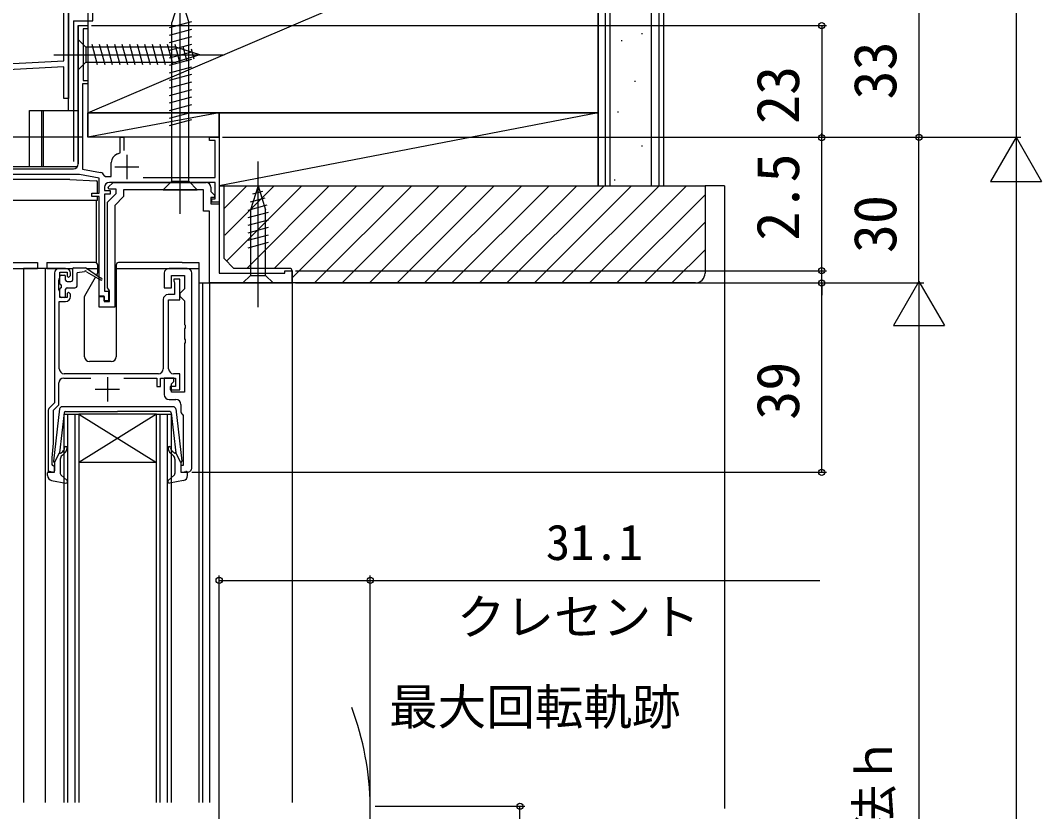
# Model space of a CAD drawing. Units: millimetres, scale not verified. Extents: x -525 to 525, y -783 to 778.
# Drawn here: x -165.2 to 45, y 118.4 to 281.4 of the extents above; entities that cross this region are included whole.
import ezdxf
from ezdxf.enums import TextEntityAlignment as Align

# ---------------------------------------------------------------- set-up
doc = ezdxf.new("R2010")
doc.units = ezdxf.units.MM
doc.header["$LTSCALE"] = 4
for name, color, linetype in [('0-2_YKK_11', 7, 'Continuous'), ('0-4_YKK_12', 2, 'Continuous'), ('0-5_YKK_13', 4, 'Continuous'), ('0-7_YKK_D', 6, 'Continuous'), ('0-9_YSS_K', 3, 'Continuous'), ('0-A_YSS_KE', 3, 'Continuous')]:
    doc.layers.add(name, color=color, linetype=linetype)
doc.styles.add('ＭＳ ゴシック', font='')
doc.styles.get('ＭＳ ゴシック').set_extended_font_data('MS Gothic')

msp = doc.modelspace()

# ---------------------------------------------------------------- linework, layer by layer
at = {"layer": '0-2_YKK_11'}
for p, q in [((-143.299, 253.698), (-143.299, 248.698)), ((-145.799, 251.198), (-140.799, 251.198)), ((-155.899, 230.298), (-157.199, 230.298)), ((-130.899, 230.298), (-134.599, 230.298)), ((-129.899, 189.298), (-129.899, 229.298)), ((-135.799, 223.898), (-135.799, 209.598)), ((-136.799, 208.598), (-156.199, 208.598)), ((-156.299, 207.698), (-150.697, 207.698)), ((-147.299, 207.898), (-147.299, 202.898)), ((-149.799, 205.398), (-144.799, 205.398)), ((-134.599, 203.298), (-133.199, 203.298)), ((-132.199, 202.298), (-132.199, 200.998))]:
    msp.add_line(p, q, dxfattribs=at)
for points in [[(-225.656, 269.363), (-156.299, 272.998), (-156.299, 293.298)], [(-155.299, 292.198), (-155.299, 265.298), (-156.299, 265.298), (-156.299, 271.796), (-178.018, 270.658)], [(-153.299, 251.798), (-153.299, 280.298), (-151.299, 280.298), (-151.299, 279.598), (-152.299, 279.598), (-152.299, 268.998), (-151.299, 268.998), (-151.299, 268.298), (-152.399, 268.298), (-152.399, 250.698), (-148.725, 250.05)], [(-139.962, 248.998), (-125.099, 248.998), (-125.099, 256.598), (-126.299, 256.598), (-126.299, 257.298), (-124.299, 257.298), (-124.299, 243.898), (-125.799, 243.898), (-125.799, 244.598), (-125.099, 244.598), (-125.099, 247.998), (-146.899, 247.998)], [(-145.248, 253.853), (-144.699, 254.053), (-144.699, 257.298), (-143.899, 257.298), (-143.899, 254.584)], [(-210.299, 226.998), (-210.299, 249.298), (-193.199, 250.194), (-192.913, 249.908), (-189.816, 250.071), (-189.499, 250.388), (-181.677, 250.798), (-154.299, 250.798)], [(-147.956, 249.398), (-147.673, 249.198), (-146.499, 249.198), (-146.499, 252.067)], [(-147.899, 246.998), (-147.899, 246.298), (-146.699, 246.298), (-146.699, 245.598), (-147.899, 245.598), (-147.899, 225.598), (-147.099, 225.598), (-147.099, 223.598), (-147.999, 223.598), (-147.999, 224.598), (-148.999, 224.598), (-148.999, 245.098), (-150.499, 245.098), (-150.499, 245.798), (-148.999, 245.798), (-148.999, 248.88), (-153.071, 249.598), (-181.645, 249.598)], [(-145.799, 243.276), (-145.799, 222.298), (-148.999, 222.298), (-148.999, 224.498), (-147.999, 224.498), (-147.999, 223.498), (-146.899, 223.498), (-146.899, 225.698), (-147.099, 225.98), (-147.299, 226.263), (-147.299, 243.898), (-145.499, 245.698), (-145.499, 246.598), (-146.974, 246.598), (-147.135, 246.985), (-146.123, 247.998), (-126.999, 247.998)], [(-125.999, 246.998), (-125.999, 246.122), (-125.162, 245.285), (-125.323, 244.898), (-125.999, 244.898), (-125.999, 243.598), (-124.299, 243.598), (-124.299, 229.298), (-110.799, 229.298), (-110.799, 229.798), (-109.299, 229.798), (-109.299, 227.298), (-126.299, 227.298), (-126.299, 242.098), (-127.499, 242.098), (-127.499, 246.498), (-143.999, 246.498), (-143.999, 245.076), (-145.799, 243.276)], [(-158.199, 229.298), (-158.199, 202.598), (-159.206, 201.591)], [(-154.899, 224.498), (-154.899, 224.998), (-155.299, 225.398), (-155.599, 225.098), (-155.599, 224.298), (-157.099, 224.298), (-157.099, 225.498), (-157.199, 225.721), (-157.299, 225.945), (-157.299, 227.85), (-157.199, 228.074), (-157.099, 228.298), (-157.099, 229.498), (-155.599, 229.498), (-155.599, 228.698), (-155.299, 228.398), (-154.899, 228.798), (-154.899, 229.298)], [(-135.599, 229.298), (-135.599, 226.298), (-134.099, 226.298), (-134.099, 228.798), (-131.399, 228.798), (-131.399, 226.098), (-131.899, 225.598), (-132.399, 225.098), (-132.399, 224.598), (-131.899, 224.098), (-131.399, 223.598), (-131.399, 218.756), (-131.279, 218.573), (-131.279, 218.023), (-131.399, 217.839), (-131.399, 215.756), (-131.279, 215.573), (-131.279, 215.023), (-131.399, 214.839), (-131.399, 204.798), (-134.099, 204.798), (-134.099, 206.498), (-133.599, 206.998), (-133.599, 207.698), (-135.599, 207.698), (-135.599, 204.298)], [(-134.699, 209.598), (-134.699, 223.798), (-132.399, 223.798), (-132.399, 228.098), (-133.599, 228.098), (-133.599, 227.698), (-133.549, 227.532), (-133.499, 227.366), (-133.499, 224.898), (-134.799, 224.898)], [(-157.199, 209.598), (-157.199, 223.498), (-155.899, 223.498)], [(-143.9, 207.698), (-137.099, 207.698), (-137.099, 205.998), (-136.399, 205.998), (-136.399, 207.698), (-133.299, 207.698), (-133.299, 205.998), (-134.399, 205.998), (-134.399, 205.298), (-132.399, 205.298), (-132.399, 208.598), (-133.699, 208.598)], [(-159.499, 200.883), (-159.499, 188.298), (-158.199, 188.298), (-158.199, 189.398), (-158.499, 189.698), (-158.699, 189.898), (-158.699, 191.298), (-158.399, 194.298), (-158.399, 201.125), (-157.299, 202.225), (-157.299, 206.698)], [(-131.814, 200.209), (-131.699, 199.973), (-131.699, 189.698), (-132.199, 189.698), (-132.199, 188.298), (-130.899, 188.298)]]:
    msp.add_lwpolyline(points, dxfattribs=at)
for centre, radius, start, end in [((-144.599, 252.067), 1.9, 110.00001, 179.99998), ((-154.299, 251.798), 1, 270.00001, 359.99999), ((-148.899, 249.065), 1, 19.43559, 79.99998), ((-146.899, 246.998), 1, 90.00001, 179.99999), ((-126.999, 246.998), 1, 0.00001, 89.99999), ((-157.199, 229.298), 1, 90.00001, 179.99999), ((-155.899, 229.298), 1, 0.00001, 89.99999), ((-134.599, 229.298), 1, 90.00001, 179.99999), ((-130.899, 229.298), 1, 0.00001, 89.99999), ((-134.799, 223.898), 1, 90.00001, 179.99999), ((-155.899, 224.498), 1, 270.00001, 359.99999), ((-156.199, 209.598), 1, 180.00001, 269.99999), ((-136.799, 209.598), 1, 270.00001, 359.99999), ((-133.699, 209.598), 1, 180.00001, 269.99999), ((-156.299, 206.698), 1, 90.00001, 179.99999), ((-134.599, 204.298), 1, 180.00001, 269.99999), ((-133.199, 202.298), 1, 0.00001, 89.99999), ((-158.499, 200.883), 1, 135.00003, 180.00002), ((-131.199, 200.998), 1, 179.99996, 232.02012), ((-130.899, 189.298), 1, 269.99998, 0.00002)]:
    msp.add_arc(centre, radius, start, end, dxfattribs=at)
at = {"layer": '0-4_YKK_12'}
for p, q in [((-155.3, 262.797), (-155.3, 290.298)), ((-153.299, 280.298), (-153.299, 251.798)), ((-163.3, 251.298), (-163.3, 262.797)), ((-163.3, 262.797), (-155.3, 262.797)), ((-160.8, 251.298), (-160.8, 262.797)), ((-124.299, 257.298), (-151.299, 257.298)), ((-124.299, 257.298), (-124.299, 229.598)), ((-181.69, 251.298), (-153.433, 251.298)), ((-164.599, 230.298), (-164.599, 120.3)), ((-155.899, 230.298), (-164.599, 230.298)), ((-160.099, 230.298), (-160.099, 120.3)), ((-128.499, 230.298), (-128.499, 120.3)), ((-128.499, 227.298), (-109.299, 227.298)), ((-127.699, 227.298), (-127.699, 120.3)), ((-126.299, 227.298), (-126.299, 120.3)), ((-109.299, 227.298), (-109.299, 120.3)), ((-155.499, 200.298), (-155.499, 120.3)), ((-153.899, 120.3), (-153.899, 200.298)), ((-153.199, 200.298), (-153.199, 120.3)), ((-137.199, 200.298), (-153.199, 200.298)), ((-137.199, 200.298), (-153.199, 190.298)), ((-153.199, 200.298), (-137.199, 190.298)), ((-136.499, 200.298), (-136.499, 120.3)), ((-134.899, 120.3), (-134.899, 200.298)), ((-134.199, 200.298), (-134.199, 120.3)), ((-137.199, 190.298), (-153.199, 190.298))]:
    msp.add_line(p, q, dxfattribs=at)
for points in [[(-153.299, 280.298), (-151.299, 280.298), (-151.299, 257.298)], [(-156.199, 120.3), (-156.199, 200.298), (-153.199, 200.298)], [(-137.199, 120.3), (-137.199, 200.298), (-134.199, 200.298)]]:
    msp.add_lwpolyline(points, dxfattribs=at)
msp.add_arc((-153.201, 118.8), 60.002, 340.85948, 20.55554, dxfattribs=at)
at = {"layer": '0-5_YKK_13'}
for p, q in [((-132.297, 241.498), (-132.297, 291.498)), ((-132.297, 286.498), (-134.047, 280.947)), ((-132.297, 286.498), (-130.547, 280.947)), ((-130.005, 281.056), (-134.597, 279.825)), ((-129.997, 279.505), (-134.597, 278.272)), ((-134.047, 248.248), (-134.047, 280.947)), ((-130.547, 248.248), (-130.547, 280.947)), ((-153.299, 277.398), (-153.299, 271.198)), ((-153.299, 277.398), (-151.749, 275.848)), ((-153.299, 277.398), (-153.299, 271.198)), ((-153.299, 277.398), (-151.749, 275.848)), ((-129.997, 277.952), (-134.597, 276.719)), ((-133.215, 275.848), (-151.749, 275.848)), ((-151.749, 275.848), (-151.749, 272.748)), ((-133.215, 275.848), (-151.749, 275.848)), ((-151.749, 275.848), (-151.749, 272.748)), ((-149.322, 272.198), (-150.448, 276.398)), ((-149.322, 272.198), (-150.448, 276.398)), ((-147.769, 272.198), (-148.895, 276.398)), ((-147.769, 272.198), (-148.895, 276.398)), ((-146.216, 272.198), (-147.342, 276.398)), ((-146.216, 272.198), (-147.342, 276.398)), ((-144.663, 272.198), (-145.789, 276.398)), ((-144.663, 272.198), (-145.789, 276.398)), ((-143.111, 272.198), (-144.236, 276.398)), ((-143.111, 272.198), (-144.236, 276.398)), ((-141.558, 272.198), (-142.683, 276.398)), ((-141.558, 272.198), (-142.683, 276.398)), ((-140.005, 272.198), (-141.13, 276.398)), ((-140.005, 272.198), (-141.13, 276.398)), ((-138.452, 272.198), (-139.577, 276.398)), ((-138.452, 272.198), (-139.577, 276.398)), ((-136.899, 272.198), (-138.024, 276.398)), ((-136.899, 272.198), (-138.024, 276.398)), ((-135.346, 272.198), (-136.471, 276.398)), ((-135.346, 272.198), (-136.471, 276.398)), ((-133.793, 272.198), (-134.918, 276.398)), ((-133.793, 272.198), (-134.918, 276.398)), ((-129.997, 276.399), (-134.597, 275.166)), ((-132.309, 272.456), (-133.365, 276.398)), ((-132.309, 272.456), (-133.365, 276.398)), ((-128.299, 274.298), (-133.215, 275.848)), ((-128.299, 274.298), (-133.215, 275.848)), ((-130.877, 272.908), (-131.691, 275.944)), ((-130.877, 272.908), (-131.691, 275.944)), ((-129.446, 273.359), (-129.995, 275.409)), ((-129.446, 273.359), (-129.995, 275.409)), ((-158.299, 274.298), (-123.299, 274.298)), ((-158.299, 274.298), (-123.299, 274.298)), ((-129.997, 274.846), (-134.597, 273.613)), ((-129.997, 273.293), (-134.597, 272.06)), ((-128.299, 274.298), (-133.215, 272.748)), ((-128.299, 274.298), (-133.215, 272.748)), ((-153.299, 271.198), (-151.749, 272.748)), ((-153.299, 271.198), (-151.749, 272.748)), ((-151.749, 272.748), (-133.215, 272.748)), ((-151.749, 272.748), (-133.215, 272.748)), ((-129.997, 271.74), (-134.597, 270.507)), ((-129.997, 270.187), (-134.597, 268.955)), ((-129.997, 268.634), (-134.597, 267.402)), ((-129.997, 267.081), (-134.597, 265.849)), ((-129.997, 265.528), (-134.597, 264.296)), ((-160.8, 262.797), (-153.299, 262.797)), ((-160.5, 262.797), (-160.5, 251.297)), ((-129.997, 263.975), (-134.597, 262.743)), ((-129.997, 262.423), (-134.597, 261.19)), ((-129.997, 260.87), (-134.597, 259.637)), ((-116.298, 222.298), (-116.298, 252.298)), ((-155.049, 248.601), (-182.649, 248.601)), ((-155.049, 248.601), (-149.633, 248.316)), ((-149.349, 245.798), (-149.349, 248.017)), ((-135.797, 246.498), (-134.047, 248.248)), ((-134.047, 248.248), (-130.547, 248.248)), ((-128.797, 246.498), (-130.547, 248.248)), ((-135.797, 246.498), (-128.797, 246.498)), ((-116.298, 247.298), (-117.848, 242.382)), ((-115.36, 246.151), (-117.41, 245.601)), ((-116.298, 247.298), (-114.748, 242.382)), ((-149.349, 244.301), (-185.422, 244.301)), ((-149.549, 244.066), (-149.549, 244.301)), ((-149.549, 241.001), (-149.549, 244.066)), ((-149.349, 244.301), (-149.349, 245.098)), ((-114.908, 244.719), (-117.945, 243.905)), ((-114.457, 243.287), (-118.398, 242.231)), ((-114.198, 241.803), (-118.398, 240.678)), ((-117.848, 242.382), (-117.848, 228.848)), ((-114.748, 228.848), (-114.748, 242.382)), ((-149.549, 231.433), (-149.549, 241.001)), ((-114.198, 240.25), (-118.398, 239.125)), ((-114.198, 238.697), (-118.398, 237.572)), ((-114.198, 237.144), (-118.398, 236.019)), ((-114.198, 235.592), (-118.398, 234.466)), ((-172.895, 231.498), (-161.695, 231.498)), ((-161.695, 231.498), (-161.695, 230.298)), ((-159.795, 231.498), (-159.795, 230.298)), ((-159.795, 231.498), (-157.095, 231.498)), ((-157.095, 231.498), (-154.995, 231.498)), ((-149.795, 231.498), (-154.995, 231.498)), ((-131.895, 231.498), (-144.995, 231.498)), ((-131.895, 231.498), (-128.495, 231.498)), ((-128.495, 231.498), (-128.495, 230.298)), ((-186.495, 230.298), (-161.695, 230.298)), ((-159.795, 230.298), (-154.417, 230.298)), ((-154.496, 230.095), (-154.496, 227.898)), ((-154.196, 230.395), (-151.797, 230.395)), ((-151.997, 229.595), (-153.496, 229.395)), ((-153.496, 226.798), (-153.496, 229.395)), ((-148.697, 228.268), (-151.797, 230.395)), ((-151.655, 230.298), (-149.295, 230.298)), ((-151.597, 229.595), (-148.697, 227.922)), ((-149.541, 228.847), (-149.335, 229.205)), ((-149.295, 229.355), (-149.295, 230.998)), ((-145.495, 230.998), (-145.495, 212.098)), ((-145.495, 230.298), (-128.495, 230.298)), ((-157.096, 227.198), (-157.096, 228.598)), ((-156.796, 228.898), (-156.196, 228.898)), ((-155.896, 227.898), (-155.896, 228.598)), ((-155.596, 227.598), (-154.796, 227.598)), ((-151.955, 224.668), (-149.731, 228.518)), ((-119.398, 227.298), (-117.848, 228.848)), ((-119.398, 227.298), (-113.198, 227.298)), ((-117.848, 228.848), (-114.748, 228.848)), ((-113.198, 227.298), (-114.748, 228.848)), ((-157.096, 224.598), (-157.096, 225.998)), ((-156.796, 226.898), (-156.796, 226.298)), ((-155.896, 224.598), (-155.896, 225.998)), ((-155.596, 226.298), (-153.996, 226.298)), ((-156.196, 224.298), (-156.796, 224.298)), ((-151.995, 212.098), (-151.995, 224.518)), ((-146.495, 211.098), (-150.995, 211.098)), ((-133.744, 201.793), (-156.653, 201.793)), ((-157.15, 201.351), (-158.397, 190.61)), ((-156.229, 200.528), (-157.185, 192.293)), ((-155.931, 200.793), (-145.199, 200.793)), ((-134.466, 200.793), (-145.199, 200.793)), ((-134.168, 200.528), (-133.212, 192.293)), ((-133.247, 201.351), (-132.001, 190.61)), ((-158.199, 190.293), (-157.185, 192.293)), ((-156.839, 192.279), (-156.456, 192.601)), ((-156.134, 192.218), (-156.641, 191.793)), ((-134.263, 192.218), (-133.756, 191.793)), ((-133.558, 192.279), (-133.941, 192.601)), ((-132.199, 190.293), (-133.212, 192.293)), ((-158.199, 190.293), (-158.199, 188.593)), ((-156.999, 191.027), (-156.999, 188.025)), ((-133.399, 191.027), (-133.399, 188.025)), ((-132.199, 190.293), (-132.199, 188.593)), ((-159.599, 187.624), (-159.599, 188.193)), ((-158.579, 188.304), (-159.218, 188.482)), ((-156.901, 187.804), (-155.596, 186.615)), ((-133.496, 187.804), (-134.801, 186.615)), ((-131.818, 188.304), (-131.179, 188.482)), ((-130.799, 187.624), (-130.799, 188.193)), ((-158.781, 186.641), (-155.853, 186.098)), ((-131.616, 186.641), (-134.544, 186.098))]:
    msp.add_line(p, q, dxfattribs=at)
for centre, radius, start, end in [((-149.649, 248.017), 0.3, 0, 86.98721), ((-149.795, 230.998), 0.5, 0, 90), ((-144.995, 230.998), 0.5, 90, 180), ((-154.196, 230.095), 0.3, 90, 180), ((-151.797, 229.595), 0.2, 0, 180), ((-149.595, 229.355), 0.3, 330, 0), ((-156.796, 228.598), 0.3, 90, 180), ((-156.796, 227.198), 0.3, 180, 270), ((-156.196, 228.598), 0.3, 0, 90), ((-155.596, 227.898), 0.3, 180, 270), ((-154.796, 227.898), 0.3, 270, 0), ((-148.597, 228.095), 0.2, 240.01406, 120.01406), ((-156.796, 225.998), 0.3, 90, 180), ((-155.596, 225.998), 0.3, 90, 180), ((-153.996, 226.798), 0.5, 270, 0), ((-156.796, 224.598), 0.3, 180, 270), ((-156.196, 224.598), 0.3, 270, 0), ((-151.695, 224.518), 0.3, 150, 180), ((-150.995, 212.098), 1, 180, 270), ((-146.495, 212.098), 1, 270, 0), ((-156.653, 201.293), 0.5, 90, 173.37911), ((-133.744, 201.293), 0.5, 6.62089, 90), ((-155.931, 200.493), 0.3, 90, 173.37911), ((-134.466, 200.493), 0.3, 6.62089, 90), ((-157.099, 193.367), 1, 310.00001, 0), ((-157.099, 193.367), 1.5, 310.00001, 0), ((-155.849, 193.367), 0.25, 0, 180), ((-134.549, 193.367), 0.25, 0, 180), ((-133.299, 193.367), 1.5, 180, 229.99999), ((-133.299, 193.367), 1, 180, 229.99999), ((-156.968, 192.433), 0.2, 173.37911, 310.00001), ((-155.999, 191.027), 1, 130.00001, 180), ((-134.399, 191.027), 1, 360, 49.99999), ((-133.43, 192.433), 0.2, 229.99999, 6.62089), ((-158.099, 190.576), 0.3, 173.37911, 250.52878), ((-132.299, 190.576), 0.3, 289.47122, 6.62089), ((-159.299, 188.193), 0.3, 74.43464, 180), ((-158.599, 187.624), 1, 180, 259.48786), ((-158.499, 188.593), 0.3, 254.43464, 0), ((-156.699, 188.025), 0.3, 180, 227.64469), ((-133.699, 188.025), 0.3, 312.35531, 360), ((-131.899, 188.593), 0.3, 180, 285.56536), ((-131.799, 187.624), 1, 280.51214, 0), ((-131.099, 188.193), 0.3, 0, 105.56536), ((-155.799, 186.393), 0.3, 259.48786, 47.64469), ((-134.599, 186.393), 0.3, 132.35531, 280.51214)]:
    msp.add_arc(centre, radius, start, end, dxfattribs=at)
at = {"layer": '0-7_YKK_D'}
for p, q in [((39.701, 522.3), (39.701, 257.298)), ((19.701, 290.298), (19.701, 257.298)), ((-150.599, 280.298), (0.701, 280.298)), ((-0.299, 280.298), (-0.299, 257.21)), ((-152.299, 257.298), (-347.3, 257.298)), ((-123.599, 257.298), (40.701, 257.298)), ((-0.299, 229.798), (-0.299, 258.125)), ((19.701, 227.298), (19.701, 257.298)), ((39.701, 257.298), (34.451, 248.204)), ((39.701, 257.298), (44.951, 248.204)), ((39.701, 257.298), (39.701, 239.111)), ((34.451, 248.204), (44.951, 248.204)), ((39.701, 246.798), (39.701, -32.2)), ((-108.599, 229.798), (0.701, 229.798)), ((-0.299, 227.298), (-0.299, 229.798)), ((-108.603, 227.298), (20.701, 227.298)), ((-0.299, 188.298), (-0.299, 227.298)), ((-0.299, 227.298), (-0.299, 224.748)), ((19.701, 227.598), (14.451, 218.504)), ((19.701, 227.598), (24.951, 218.504)), ((19.701, 227.598), (19.701, 209.411)), ((14.451, 218.504), (24.951, 218.504)), ((19.701, 217.098), (19.701, 7.8)), ((-129.899, 188.298), (0.701, 188.298)), ((-124.299, 55.051), (-124.299, 167.033)), ((-93.199, 119.8), (-93.199, 167.033)), ((-92.203, 119.541), (-61.401, 119.541)), ((-62.401, -2.7), (-62.401, 119.541))]:
    msp.add_line(p, q, dxfattribs=at)
msp.add_lwpolyline([(-124.299, 166.033), (-93.199, 166.033), (-0.683, 166.033)], dxfattribs=at)
for centre in [(-0.299, 280.298), (-0.299, 257.21), (19.701, 257.298), (19.701, 257.298), (-0.299, 229.798), (-0.299, 227.298), (-0.299, 227.298), (-0.299, 188.298), (-124.299, 166.033), (-93.199, 166.033), (-62.401, 119.541)]:
    msp.add_circle(centre, 0.637, dxfattribs=at)
at = {"layer": '0-9_YSS_K'}
for p, q in [((-44.808, 247.295), (-44.808, 593.3)), ((-35.308, 247.295), (-35.308, 593.3)), ((-32.803, 247.298), (-32.803, 593.3)), ((-151.308, 262.298), (-46.308, 307.298)), ((-37.399, 278.629), (-37.199, 278.629)), ((-41.595, 277.231), (-41.395, 277.231)), ((-38.798, 268.838), (-38.598, 268.838)), ((-124.299, 262.298), (-151.299, 262.298)), ((-46.308, 262.298), (-124.299, 247.298)), ((-42.295, 262.544), (-42.095, 262.544)), ((-37.399, 255.55), (-37.199, 255.55)), ((-42.994, 248.557), (-42.794, 248.557)), ((-123.299, 242.606), (-118.607, 247.298)), ((-123.124, 237.124), (-112.95, 247.298)), ((-122.796, 231.795), (-107.294, 247.298)), ((-118.637, 230.298), (-101.637, 247.298)), ((-112.98, 230.298), (-95.98, 247.298)), ((-109.299, 228.322), (-90.323, 247.298)), ((-104.666, 227.298), (-84.666, 247.298)), ((-99.009, 227.298), (-79.009, 247.298)), ((-93.352, 227.298), (-73.352, 247.298)), ((-87.696, 227.298), (-67.696, 247.298)), ((-82.039, 227.298), (-62.039, 247.298)), ((-76.382, 227.298), (-56.382, 247.298)), ((-70.725, 227.298), (-50.725, 247.298)), ((-65.068, 227.298), (-45.068, 247.298)), ((-59.411, 227.298), (-39.411, 247.298)), ((-53.754, 227.298), (-33.754, 247.298)), ((-48.098, 227.298), (-28.098, 247.298)), ((-20.299, 247.298), (-24.299, 247.298)), ((-20.299, 247.298), (-20.299, 119.05)), ((-42.441, 227.298), (-24.299, 245.44)), ((-36.784, 227.298), (-24.299, 239.783)), ((-31.127, 227.298), (-24.299, 234.126))]:
    msp.add_line(p, q, dxfattribs=at)
for points in [[(-124.299, 257.298), (-151.303, 257.298), (-151.299, 262.298)], [(-124.299, 257.298), (-124.299, 262.298), (-151.303, 257.298)]]:
    msp.add_lwpolyline(points, dxfattribs=at)
msp.add_lwpolyline([(-46.303, 247.298), (-46.308, 262.298), (-124.299, 262.298), (-124.299, 247.298)], close=True, dxfattribs=at)
at = {"layer": '0-A_YSS_KE'}
for p, q in [((-46.308, 593.3), (-46.308, 247.295)), ((-43.803, 247.298), (-43.803, 593.3)), ((-33.808, 593.3), (-33.808, 247.295)), ((-150.298, 281.299), (-150.298, 333.302)), ((-154.298, 281.299), (-150.298, 281.299)), ((-154.298, 281.299), (-154.298, 252.299)), ((-123.299, 232.298), (-123.299, 247.298)), ((-123.299, 247.298), (-24.299, 247.298)), ((-46.308, 247.295), (-33.808, 247.295)), ((-24.299, 247.298), (-24.299, 229.298)), ((-121.299, 230.298), (-123.299, 232.298)), ((-109.799, 230.298), (-121.299, 230.298)), ((-109.299, 227.298), (-109.299, 229.798)), ((-26.299, 227.298), (-109.299, 227.298))]:
    msp.add_line(p, q, dxfattribs=at)
msp.add_lwpolyline([(-46.308, 262.298), (-46.308, 307.298), (-151.308, 307.298), (-151.308, 262.298)], close=True, dxfattribs=at)
for centre, radius, start, end in [((-109.799, 229.798), 0.5, 0, 90), ((-26.299, 229.298), 2, 270, 0)]:
    msp.add_arc(centre, radius, start, end, dxfattribs=at)

# ---------------------------------------------------------------- texts
at = {"layer": '0-7_YKK_D', "style": 'ＭＳ ゴシック'}
for s, height, p in [('33', 8.798, (17.701, 265.07)), ('23', 8.798, (-2.299, 260.027)), ('2.5', 8.798, (-2.299, 236.011)), ('30', 8.798, (17.701, 233.434)), ('39', 8.798, (-2.299, 199.104)), ('内法基準寸法ｈ', 7.331, (16.338, 63.983))]:
    msp.add_text(s, height=height, rotation=90, dxfattribs=at).set_placement(p, align=Align.BOTTOM_LEFT)
for s, p in [('31.1', (-57.058, 168.033)), ('クレセント', (-75.382, 152.669)), ('最大回転軌跡', (-89.33, 134.127))]:
    msp.add_text(s, height=7.331, dxfattribs=at).set_placement(p, align=Align.BOTTOM_LEFT)

doc.saveas('drawing.dxf')
